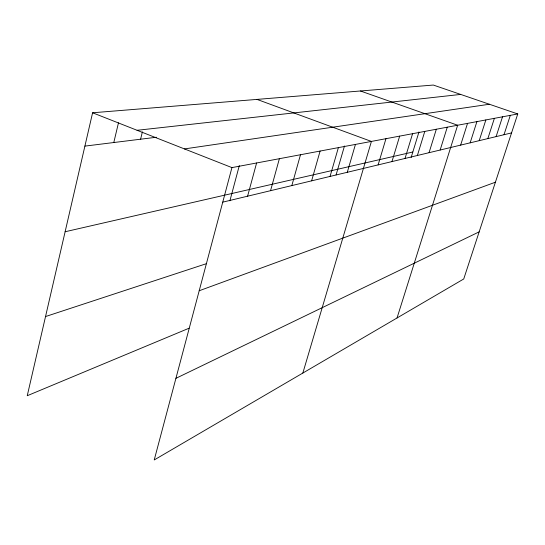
<?xml version="1.0" encoding="UTF-8"?>
<svg xmlns="http://www.w3.org/2000/svg" width="545" height="545" viewBox="0 0 545 545"><rect width="100%" height="100%" fill="white"/><g stroke="black" fill="none" stroke-linecap="round" stroke-linejoin="round"><path stroke-width="0.82" d="M517.75 113.953L231.932 167.608L154.228 459.946L463.734 278.979L517.75 113.953L433.323 85.054L92.596 112.781L27.25 395.725L189.054 328.219M113.796 142.531L118.483 122.782M140.603 139.213L142.388 131.883M229.888 200.833L239.309 165.598M247.594 196.193L256.6 162.982M270.552 190.689L279.381 158.704M291.834 185.586L300.493 154.739M311.617 180.845L320.106 151.054M330.059 176.423L338.377 147.627M336.081 174.931L344.481 145.985M347.288 172.288L355.442 144.425M302.85 373.046L371.411 141.428L257.002 99.401M378.121 164.897L385.962 138.696M391.971 161.579L399.662 136.121M405.03 158.445L412.579 133.695M411.134 157.539L418.962 131.965M417.381 155.489L424.787 131.406M429.065 152.689L436.334 129.233M440.142 150.032L447.275 127.183M397.039 317.973L457.657 125.234L360.443 90.988M460.641 145.12L467.528 123.381M470.151 142.838L476.916 121.617M479.212 140.665L485.854 119.941M487.857 138.594L494.383 118.34M496.107 136.618L502.524 116.807M503.996 134.724L510.304 115.349M175.919 378.332L479.157 231.863M199.197 290.757L495.405 182.214M45.535 316.556L206.671 263.589M222.748 202.147L511.544 132.912M65.121 231.754L412.824 152.007M184.448 148.928L489.396 104.245M84.897 146.114L156.395 137.251M137.095 130.296L460.695 94.421M92.596 112.781L231.932 167.608"/></g></svg>
